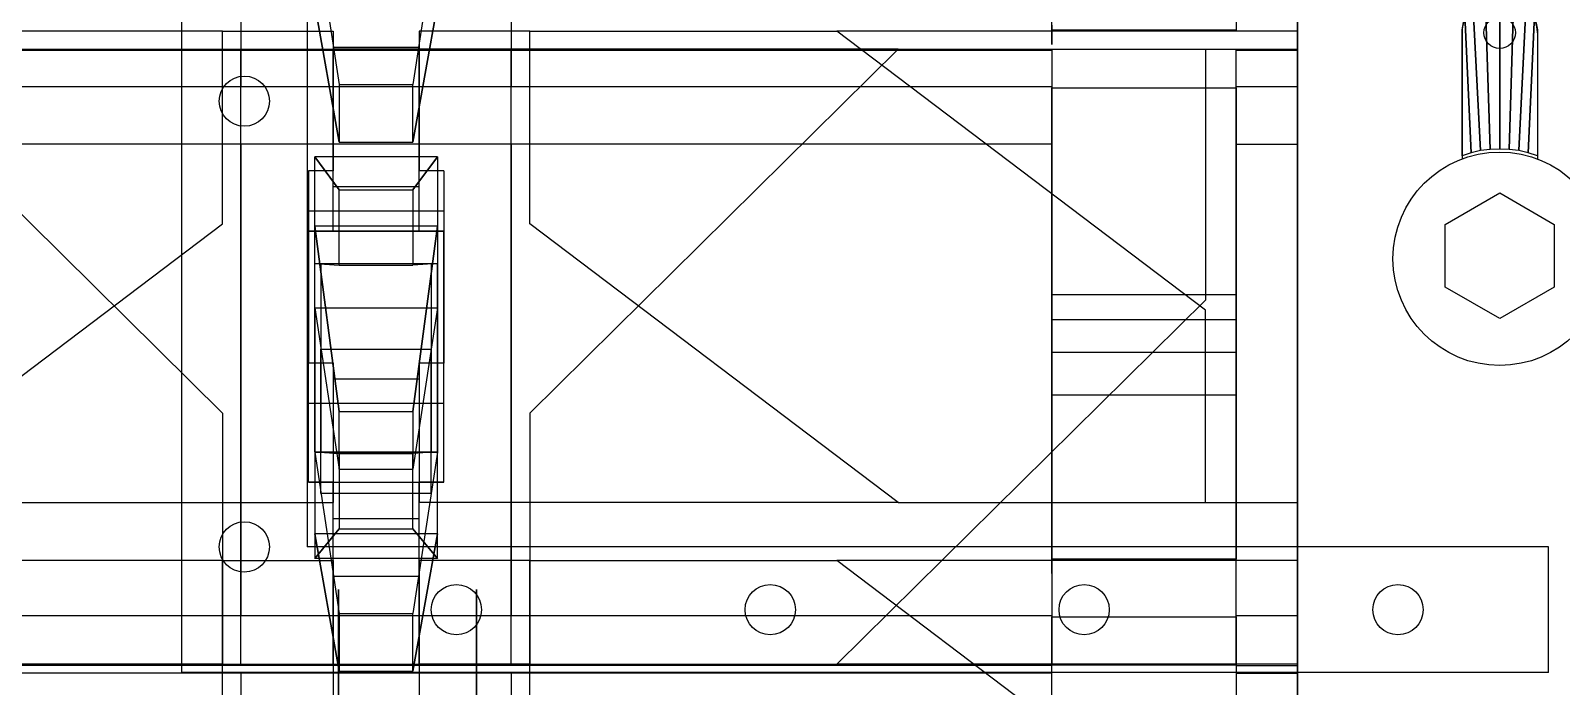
# Model space of a CAD drawing. Extents: x -54 to 215, y -235 to 116.
# Drawn here: x 89.3 to 101.5, y -4.49 to 0.74 of the extents above; entities that cross this region are included whole.
import ezdxf

# ---------------------------------------------------------------- set-up
doc = ezdxf.new("R2010")
doc.units = 0
doc.layers.get('0').update_dxf_attribs({"linetype": 'CONTINUOUS'})
doc.layers.add('A', color=7, linetype='CONTINUOUS')
doc.layers.add('H', color=7, linetype='CONTINUOUS')

# ---------------------------------------------------------------- blocks, each defined once
blk = doc.blocks.new('M-1-01')
at = {"color": 0, "invisible_edges": 15}
blk.add_3dface([(-71.433, 12.86, 11.9), (-70.433, 11.86, 11.9), (-70.433, -17.349, 11.9), (-71.433, -18.349, 11.9)], dxfattribs=at)
at = {"layer": 'A', "color": 0}
for p, q in [((-71.433, 12.86, 11.5), (-71.433, -18.349, 11.5)), ((-70.433, 11.86, 11.5), (-70.433, -17.349, 11.5)), ((-61.234, -13.255, 11.5), (-61.234, -14.259, 11.5)), ((-60.634, -13.255, 11.5), (-60.634, -14.259, 11.5)), ((-60.544, -17.349, 11.5), (-70.433, -17.349, 11.5)), ((-60.544, -18.349, 11.5), (-60.544, -17.349, 11.5)), ((-60.544, -18.349, 11.5), (-71.433, -18.349, 11.5))]:
    blk.add_line(p, q, dxfattribs=at)
blk.add_lwpolyline([(-61.367, -14.805), (-60.934, -14.555), (-60.501, -14.805), (-60.501, -15.305), (-60.934, -15.555), (-61.367, -15.305)], close=True, dxfattribs=at)
for centre, radius in [((-60.934, -13.255, 11.7), 0.125), ((-70.933, -13.799, 11.9), 0.2), ((-60.934, -15.055, 11.5), 0.85), ((-70.933, -17.349, 11.9), 0.2), ((-69.244, -17.849, 11.9), 0.2), ((-66.744, -17.849, 11.9), 0.2), ((-64.244, -17.849, 11.9), 0.2), ((-61.744, -17.849, 11.9), 0.2)]:
    blk.add_circle(centre, radius, dxfattribs=at)
blk.add_arc((-60.934, -13.255, 11.5), 0.3, 0, 180, dxfattribs=at)
at = {"layer": 'A', "color": 0, "invisible_edges": 15}
for points in [[(-59.633, -12.14, 11.5), (-59.633, -27.14, 11.5), (-80.633, -27.14, 11.5), (-80.633, -12.14, 11.5)], [(-60.544, -17.349, 11.9), (-70.433, -17.349, 11.9), (-71.433, -18.349, 11.9), (-60.544, -18.349, 11.9)]]:
    blk.add_3dface(points, dxfattribs=at)
at = {"layer": 'A', "color": 0}
mesh = blk.add_polymesh((2, 9), dxfattribs=at)
for k, corner in enumerate([(-60.634, -14.259), (-60.707, -14.236), (-60.782, -14.218), (-60.858, -14.208), (-60.934, -14.205), (-61.011, -14.208), (-61.087, -14.218), (-61.162, -14.236), (-61.234, -14.259), (-60.634, -13.255), (-60.657, -13.14), (-60.722, -13.042), (-60.82, -12.977), (-60.934, -12.955), (-61.049, -12.977), (-61.147, -13.042), (-61.212, -13.14), (-61.234, -13.255)]):
    mesh.set_mesh_vertex(divmod(k, 9), corner)
blk = doc.blocks.new('M-1-021')
at = {"layer": 'A', "color": 0, "const_width": 1.15}
blk.add_lwpolyline([(-8.325, 0, 1), (8.325, 0, 1)], format="xyb", close=True, dxfattribs=at)
blk.add_lwpolyline([(-8.325, 0, 1), (8.325, 0, 1)], format="xyb", close=True, dxfattribs=at)
at = {"layer": 'A', "color": 0}
blk.add_lwpolyline([(-8.9, 0, 1), (8.9, 0, 1)], format="xyb", close=True, dxfattribs=at)
blk = doc.blocks.new('M-1-02')
at = {"color": 0, "extrusion": (1, 1.83664e-16, -1.83664e-16)}
blk.add_lwpolyline([(0, 8.15, 1), (0, -9.65, 1)], format="xyb", close=True, dxfattribs=at)
at = {"color": 0, "extrusion": (1, 1.83664e-16, -1.83664e-16), "const_width": 1.15}
blk.add_lwpolyline([(0, 7.575, 1), (0, -9.075, 1)], format="xyb", close=True, dxfattribs=at)
at = {"layer": 'A', "color": 0, "extrusion": (1, 1.83664e-16, -1.83664e-16), "const_width": 1.15}
blk.add_lwpolyline([(0, 7.575, 1), (0, -9.075, 1)], format="xyb", close=True, dxfattribs=at)
at = {"color": 0, "extrusion": (-1, 6.92805e-17, 5.50992e-16), "rotation": 270}
blk.add_blockref('M-1-021', (0, -0.75, 1.1), dxfattribs=at)
blk = doc.blocks.new('M-1-06')
at = {"color": 0}
for p, q in [((-7.98, 7.464), (-4.23, 7.464)), ((-7.48, 7.464, 1.4), (-7.98, 7.464, 1.4)), ((-7.98, 2.564, 1.4), (-7.98, 7.464, 1.4)), ((-7.98, 7.464, 1.4), (-7.98, 7.464)), ((-7.98, 2.564), (-7.98, 7.464)), ((-7.48, 7.464, 0.7), (-7.48, 2.564, 0.7)), ((-5.98, 7.464, 0.7), (-7.48, 7.464, 0.7)), ((-7.23, 4.564), (-4.23, 7.464)), ((-5.98, 2.564, 0.7), (-5.98, 7.464, 0.7)), ((-5.98, 7.464, 1.4), (5.02, 7.464, 1.4)), ((-1.73, 7.464), (-4.23, 7.464)), ((-1.73, 5.464), (-1.73, 7.464)), ((-1.73, 7.464), (-0.83, 7.464)), ((-1.58, 7.464, 1.4), (-1.58, 2.564, 1.4)), ((-0.83, 7.464), (-0.83, 6.014)), ((-0.83, 7.464, 0.2), (-0.13, 7.464, 0.2)), ((-0.13, 7.464), (-0.13, 6.014)), ((0.77, 7.464), (-0.13, 7.464)), ((0.62, 7.464, 1.4), (0.62, 2.564, 1.4)), ((0.77, 5.464), (0.77, 7.464)), ((0.77, 7.464), (3.27, 7.464)), ((-0.98, 6.614, 1.4), (-0.78, 6.364, 3.4)), ((-0.98, 6.614, 1.4), (0.02, 6.614, 1.4)), ((-0.98, 6.614, 1.4), (-0.98, 5.764, 1.4)), ((0.02, 6.614, 1.4), (-0.18, 6.364, 3.4)), ((0.02, 5.764, 1.4), (0.02, 6.614, 1.4)), ((-0.78, 6.364, 3.4), (-0.78, 5.764, 3.4)), ((-0.18, 6.364, 3.4), (-0.78, 6.364, 3.4)), ((-0.18, 5.764, 3.4), (-0.18, 6.364, 3.4)), ((-1.03, 6.014), (-1.03, 4.014)), ((-1.03, 6.014, 0.5), (0.07, 6.014, 0.5)), ((-1.03, 6.014), (-0.83, 6.014)), ((-0.83, 6.014, 0.2), (-0.13, 6.014, 0.2)), ((-0.13, 6.014), (0.07, 6.014)), ((0.07, 6.014), (0.07, 4.014)), ((-0.98, 5.764, 1.4), (-0.78, 5.764, 3.4)), ((0.02, 5.764, 1.4), (-0.98, 5.764, 1.4)), ((-0.98, 5.764, 1.4), (-0.98, 4.264, 1.4)), ((-0.929, 4.264, 1.913), (-0.929, 5.764, 1.913)), ((-0.031, 5.764, 1.913), (-0.929, 5.764, 1.913)), ((-0.18, 5.764, 3.4), (-0.78, 5.764, 3.4)), ((0.02, 5.764, 1.4), (-0.18, 5.764, 3.4)), ((-0.031, 4.264, 1.913), (-0.031, 5.764, 1.913)), ((0.02, 5.764, 1.4), (0.02, 4.264, 1.4)), ((-4.73, 2.564), (-1.73, 5.464)), ((3.77, 2.564), (0.77, 5.464)), ((-5.98, 5.314, 0.7), (-7.48, 5.314, 0.7)), ((-7.48, 5.314, 1.2), (-7.48, 4.714, 1.2)), ((-5.98, 5.314, 1.2), (-5.98, 4.714, 1.2)), ((-5.98, 4.714, 0.7), (-7.48, 4.714, 0.7)), ((-7.23, 2.564), (-7.23, 4.564)), ((-0.98, 3.414, 1.4), (-0.98, 4.264, 1.4)), ((0.02, 4.264, 1.4), (-0.98, 4.264, 1.4)), ((-0.98, 4.264, 1.4), (-0.78, 4.264, 3.4)), ((-0.929, 4.264, 1.913), (-0.031, 4.264, 1.913)), ((-0.18, 4.264, 3.4), (-0.78, 4.264, 3.4)), ((-0.78, 3.664, 3.4), (-0.78, 4.264, 3.4)), ((-0.18, 4.264, 3.4), (-0.18, 3.664, 3.4)), ((0.02, 4.264, 1.4), (-0.18, 4.264, 3.4)), ((0.02, 4.264, 1.4), (0.02, 3.414, 1.4)), ((-1.03, 4.014), (-0.83, 4.014)), ((-1.03, 4.014, 0.5), (0.07, 4.014, 0.5)), ((-0.83, 4.014), (-0.83, 2.564)), ((-0.83, 4.014, 0.2), (-0.13, 4.014, 0.2)), ((-0.13, 4.014), (-0.13, 2.564)), ((-0.13, 4.014), (0.07, 4.014)), ((-0.98, 3.414, 1.4), (-0.78, 3.664, 3.4)), ((-0.18, 3.664, 3.4), (-0.78, 3.664, 3.4)), ((0.02, 3.414, 1.4), (-0.18, 3.664, 3.4)), ((-0.98, 3.414, 1.4), (0.02, 3.414, 1.4)), ((-7.23, 2.564), (-7.98, 2.564)), ((-7.48, 2.564, 1.4), (-7.98, 2.564, 1.4)), ((-7.98, 2.564), (-7.98, 2.564, 1.4)), ((-7.48, 2.564, 0.7), (-5.98, 2.564, 0.7)), ((-4.73, 2.564), (-7.23, 2.564)), ((5.02, 2.564, 1.4), (-5.98, 2.564, 1.4)), ((-4.73, 2.564), (-0.83, 2.564)), ((-0.83, 2.564, 0.2), (-0.13, 2.564, 0.2)), ((3.77, 2.564), (-0.13, 2.564))]:
    blk.add_line(p, q, dxfattribs=at)
at = {"color": 0, "extrusion": (-1, 1.22406e-16, -1.83664e-16)}
for centre in [(-6.764, 0.7, 7.98), (-3.264, 0.7, 7.98)]:
    blk.add_circle(centre, 0.65, dxfattribs=at)
at = {"color": 0, "extrusion": (-1, -1.22406e-16, -1.83664e-16)}
blk.add_arc((-7.464, 0.7, 7.98), 0.3, 90, 270, dxfattribs=at)
at = {"color": 0, "extrusion": (-1, 1.22406e-16, -1.83664e-16)}
for centre, radius, start, end in [((-6.764, 0.7, 5.98), 0.65, 0, 180), ((-3.264, 0.7, 5.98), 0.65, 0, 180), ((-2.564, 0.7, 7.98), 0.3, 270, 90)]:
    blk.add_arc(centre, radius, start, end, dxfattribs=at)
at = {"color": 0}
for points, invisible_edges in [([(-1.03, 7.464), (-7.98, 7.464), (-7.98, 2.564), (-1.03, 2.564)], 15), ([(-7.98, 7.464, 0.7), (-7.98, 7.464), (-0.83, 7.464), (-0.83, 7.464, 0.7)], 15), ([(-7.98, 2.564), (-7.98, 2.564, 1.4), (-7.98, 7.464, 1.4), (-7.98, 7.464)], 13), ([(-7.98, 7.464, 0.7), (-7.98, 7.464, 1.4), (-7.48, 7.464, 1.4), (-7.48, 7.464, 0.7)], 15), ([(-7.48, 7.464, 1.4), (-7.48, 2.564, 1.4), (-7.98, 2.564, 1.4), (-7.98, 7.464, 1.4)], 15), ([(-0.83, 7.464, 0.7), (-0.83, 7.464), (-7.98, 7.464), (-7.98, 7.464, 0.7)], 15), ([(-7.48, 2.564, 0.7), (-5.98, 2.564, 0.7), (-5.98, 7.464, 0.7), (-7.48, 7.464, 0.7)], 15), ([(-7.23, 2.564, -0.6), (-4.73, 2.564, -0.6), (-4.23, 7.464, -0.6), (-7.23, 4.564, -0.6)], 15), ([(5.02, 7.464, 0.7), (5.02, 7.464, 1.4), (-5.98, 7.464, 1.4), (-5.98, 7.464, 0.7)], 15), ([(5.02, 7.464, 1.4), (5.02, 2.564, 1.4), (-5.98, 2.564, 1.4), (-5.98, 7.464, 1.4)], 15), ([(-1.73, 7.464, -0.6), (-4.23, 7.464, -0.6), (-4.73, 2.564, -0.6), (-1.73, 5.464, -0.6)], 15), ([(-0.83, 7.464), (-0.83, 6.014), (-1.03, 6.014), (-1.03, 7.464)], 15), ([(-0.83, 7.464, 0.7), (-0.83, 7.464, 0.2), (-0.13, 7.464, 0.2), (-0.13, 7.464, 0.7)], 15), ([(-0.83, 7.464, 0.2), (-0.83, 6.014, 0.2), (-0.13, 6.014, 0.2), (-0.13, 7.464, 0.2)], 15), ([(-0.13, 7.464), (-0.13, 6.014), (0.07, 6.014), (0.07, 7.464)], 15), ([(7.02, 7.464, 0.7), (7.02, 7.464), (-0.13, 7.464), (-0.13, 7.464, 0.7)], 15), ([(-0.13, 7.464, 0.7), (-0.13, 7.464), (7.02, 7.464), (7.02, 7.464, 0.7)], 15), ([(0.07, 7.464), (7.02, 7.464), (7.02, 2.564), (0.07, 2.564)], 15), ([(0.77, 7.464, -0.6), (3.27, 7.464, -0.6), (3.77, 2.564, -0.6), (0.77, 5.464, -0.6)], 15), ([(0.02, 6.614, 1.4), (-0.18, 6.364, 3.4), (-0.78, 6.364, 3.4), (-0.98, 6.614, 1.4)], 15), ([(-0.78, 6.364, 3.4), (-0.98, 6.614, 1.4), (-0.98, 5.764, 1.4), (-0.78, 5.764, 3.4)], 14), ([(-0.18, 6.364, 3.4), (0.02, 6.614, 1.4), (0.02, 5.764, 1.4), (-0.18, 5.764, 3.4)], 14), ([(-0.18, 5.764, 3.4), (-0.78, 5.764, 3.4), (-0.78, 6.364, 3.4), (-0.18, 6.364, 3.4)], 15), ([(0.07, 6.014, 0.5), (0.07, 4.014, 0.5), (-1.03, 4.014, 0.5), (-1.03, 6.014, 0.5)], 15), ([(-1.03, 6.014, 0.5), (-1.03, 6.014), (-0.83, 6.014), (-0.83, 6.014, 0.5)], 15), ([(-0.83, 6.014, 0.2), (-0.13, 6.014, 0.2), (-0.13, 6.014, 0.5), (-0.83, 6.014, 0.5)], 15), ([(0.07, 6.014, 0.5), (0.07, 6.014), (-0.13, 6.014), (-0.13, 6.014, 0.5)], 15), ([(-0.78, 5.764, 3.4), (-0.98, 5.764, 1.4), (0.02, 5.764, 1.4), (-0.18, 5.764, 3.4)], 15), ([(-0.929, 5.764, 1.913), (-0.929, 4.264, 1.913), (-0.98, 4.264, 1.4), (-0.98, 5.764, 1.4)], 15), ([(-0.929, 5.764, 1.913), (-0.031, 5.764, 1.913), (-0.031, 4.264, 1.913), (-0.929, 4.264, 1.913)], 15), ([(-0.031, 5.764, 1.913), (-0.031, 4.264, 1.913), (0.02, 4.264, 1.4), (0.02, 5.764, 1.4)], 15), ([(-5.98, 5.314, 1.2), (-5.98, 4.714, 1.2), (-7.48, 4.714, 1.2), (-7.48, 5.314, 1.2)], 15), ([(-0.78, 3.664, 3.4), (-0.98, 3.414, 1.4), (-0.98, 4.264, 1.4), (-0.78, 4.264, 3.4)], 14), ([(-0.78, 4.264, 3.4), (-0.98, 4.264, 1.4), (0.02, 4.264, 1.4), (-0.18, 4.264, 3.4)], 15), ([(-0.18, 4.264, 3.4), (-0.78, 4.264, 3.4), (-0.78, 3.664, 3.4), (-0.18, 3.664, 3.4)], 15), ([(-0.18, 3.664, 3.4), (0.02, 3.414, 1.4), (0.02, 4.264, 1.4), (-0.18, 4.264, 3.4)], 14), ([(-1.03, 4.014, 0.5), (-1.03, 4.014), (-0.83, 4.014), (-0.83, 4.014, 0.5)], 15), ([(-0.83, 2.564), (-0.83, 4.014), (-1.03, 4.014), (-1.03, 2.564)], 15), ([(-0.83, 4.014, 0.2), (-0.13, 4.014, 0.2), (-0.13, 4.014, 0.5), (-0.83, 4.014, 0.5)], 15), ([(-0.83, 2.564, 0.2), (-0.83, 4.014, 0.2), (-0.13, 4.014, 0.2), (-0.13, 2.564, 0.2)], 15), ([(0.07, 4.014, 0.5), (0.07, 4.014), (-0.13, 4.014), (-0.13, 4.014, 0.5)], 15), ([(-0.13, 2.564), (-0.13, 4.014), (0.07, 4.014), (0.07, 2.564)], 15), ([(0.02, 3.414, 1.4), (-0.18, 3.664, 3.4), (-0.78, 3.664, 3.4), (-0.98, 3.414, 1.4)], 15), ([(-7.98, 2.564, 0.7), (-7.98, 2.564), (-0.83, 2.564), (-0.83, 2.564, 0.7)], 15), ([(-7.98, 2.564, 0.7), (-7.98, 2.564, 1.4), (-7.48, 2.564, 1.4), (-7.48, 2.564, 0.7)], 15), ([(-0.83, 2.564, 0.7), (-0.83, 2.564), (-7.98, 2.564), (-7.98, 2.564, 0.7)], 15), ([(5.02, 2.564, 0.7), (5.02, 2.564, 1.4), (-5.98, 2.564, 1.4), (-5.98, 2.564, 0.7)], 15), ([(-0.83, 2.564, 0.7), (-0.83, 2.564, 0.2), (-0.13, 2.564, 0.2), (-0.13, 2.564, 0.7)], 15), ([(-0.13, 2.564, 0.7), (-0.13, 2.564), (7.02, 2.564), (7.02, 2.564, 0.7)], 15)]:
    blk.add_3dface(points, dxfattribs=dict(at, invisible_edges=invisible_edges))
mesh = blk.add_polymesh((2, 7), dxfattribs=at)
for k, corner in enumerate([(-7.98, 7.464), (-7.98, 7.464), (-7.98, 7.464), (-7.98, 7.464), (-7.98, 7.464), (-7.98, 7.464), (-7.98, 7.464), (-7.98, 7.464), (-7.98, 7.614), (-7.98, 7.724), (-7.98, 7.764), (-7.98, 7.724), (-7.98, 7.614), (-7.98, 7.464)]):
    mesh.set_mesh_vertex(divmod(k, 7), corner)
mesh = blk.add_polymesh((2, 7), dxfattribs=at)
for k, corner in enumerate([(-7.98, 2.564), (-7.98, 2.564), (-7.98, 2.564), (-7.98, 2.564), (-7.98, 2.564), (-7.98, 2.564), (-7.98, 2.564), (-7.98, 2.564), (-7.98, 2.414), (-7.98, 2.305), (-7.98, 2.264), (-7.98, 2.305), (-7.98, 2.414), (-7.98, 2.564)]):
    mesh.set_mesh_vertex(divmod(k, 7), corner)
blk = doc.blocks.new('M-1-061')
at = {"color": 0, "extrusion": (3.76171e-17, -0.642788, 0.766044)}
for p in [(59.66, 123.706, -143.605), (59.66, 118.206, -143.605), (59.66, 112.706, -143.605)]:
    blk.add_blockref('M-1-06', p, dxfattribs=at)
at = {"color": 0, "extrusion": (3.21571e-16, -0.006109, -0.999981), "rotation": 180}
blk.add_blockref('M-1-06', (-59.66, 190.983, -3.233), dxfattribs=at)
blk = doc.blocks.new('M-1-05')
at = {"color": 0, "xscale": -0.9784946237000001}
blk.add_blockref('M-1-061', (-11.093, 0), dxfattribs=at)
at = {"layer": 'H', "color": 0, "xscale": -1}
blk.add_blockref('M-1-02', (-69.3, 175.232, -25.17), dxfattribs=at)

msp = doc.modelspace()

# ---------------------------------------------------------------- block references
at = {"color": 0}
msp.add_blockref('M-1-05', (161.055, -187.846), dxfattribs=at)
at = {"color": 0, "extrusion": (3.86209e-19, -0.002094, 0.999998)}
msp.add_blockref('M-1-01', (161.938, 14.009, 5.327), dxfattribs=at)

doc.saveas('drawing.dxf')
